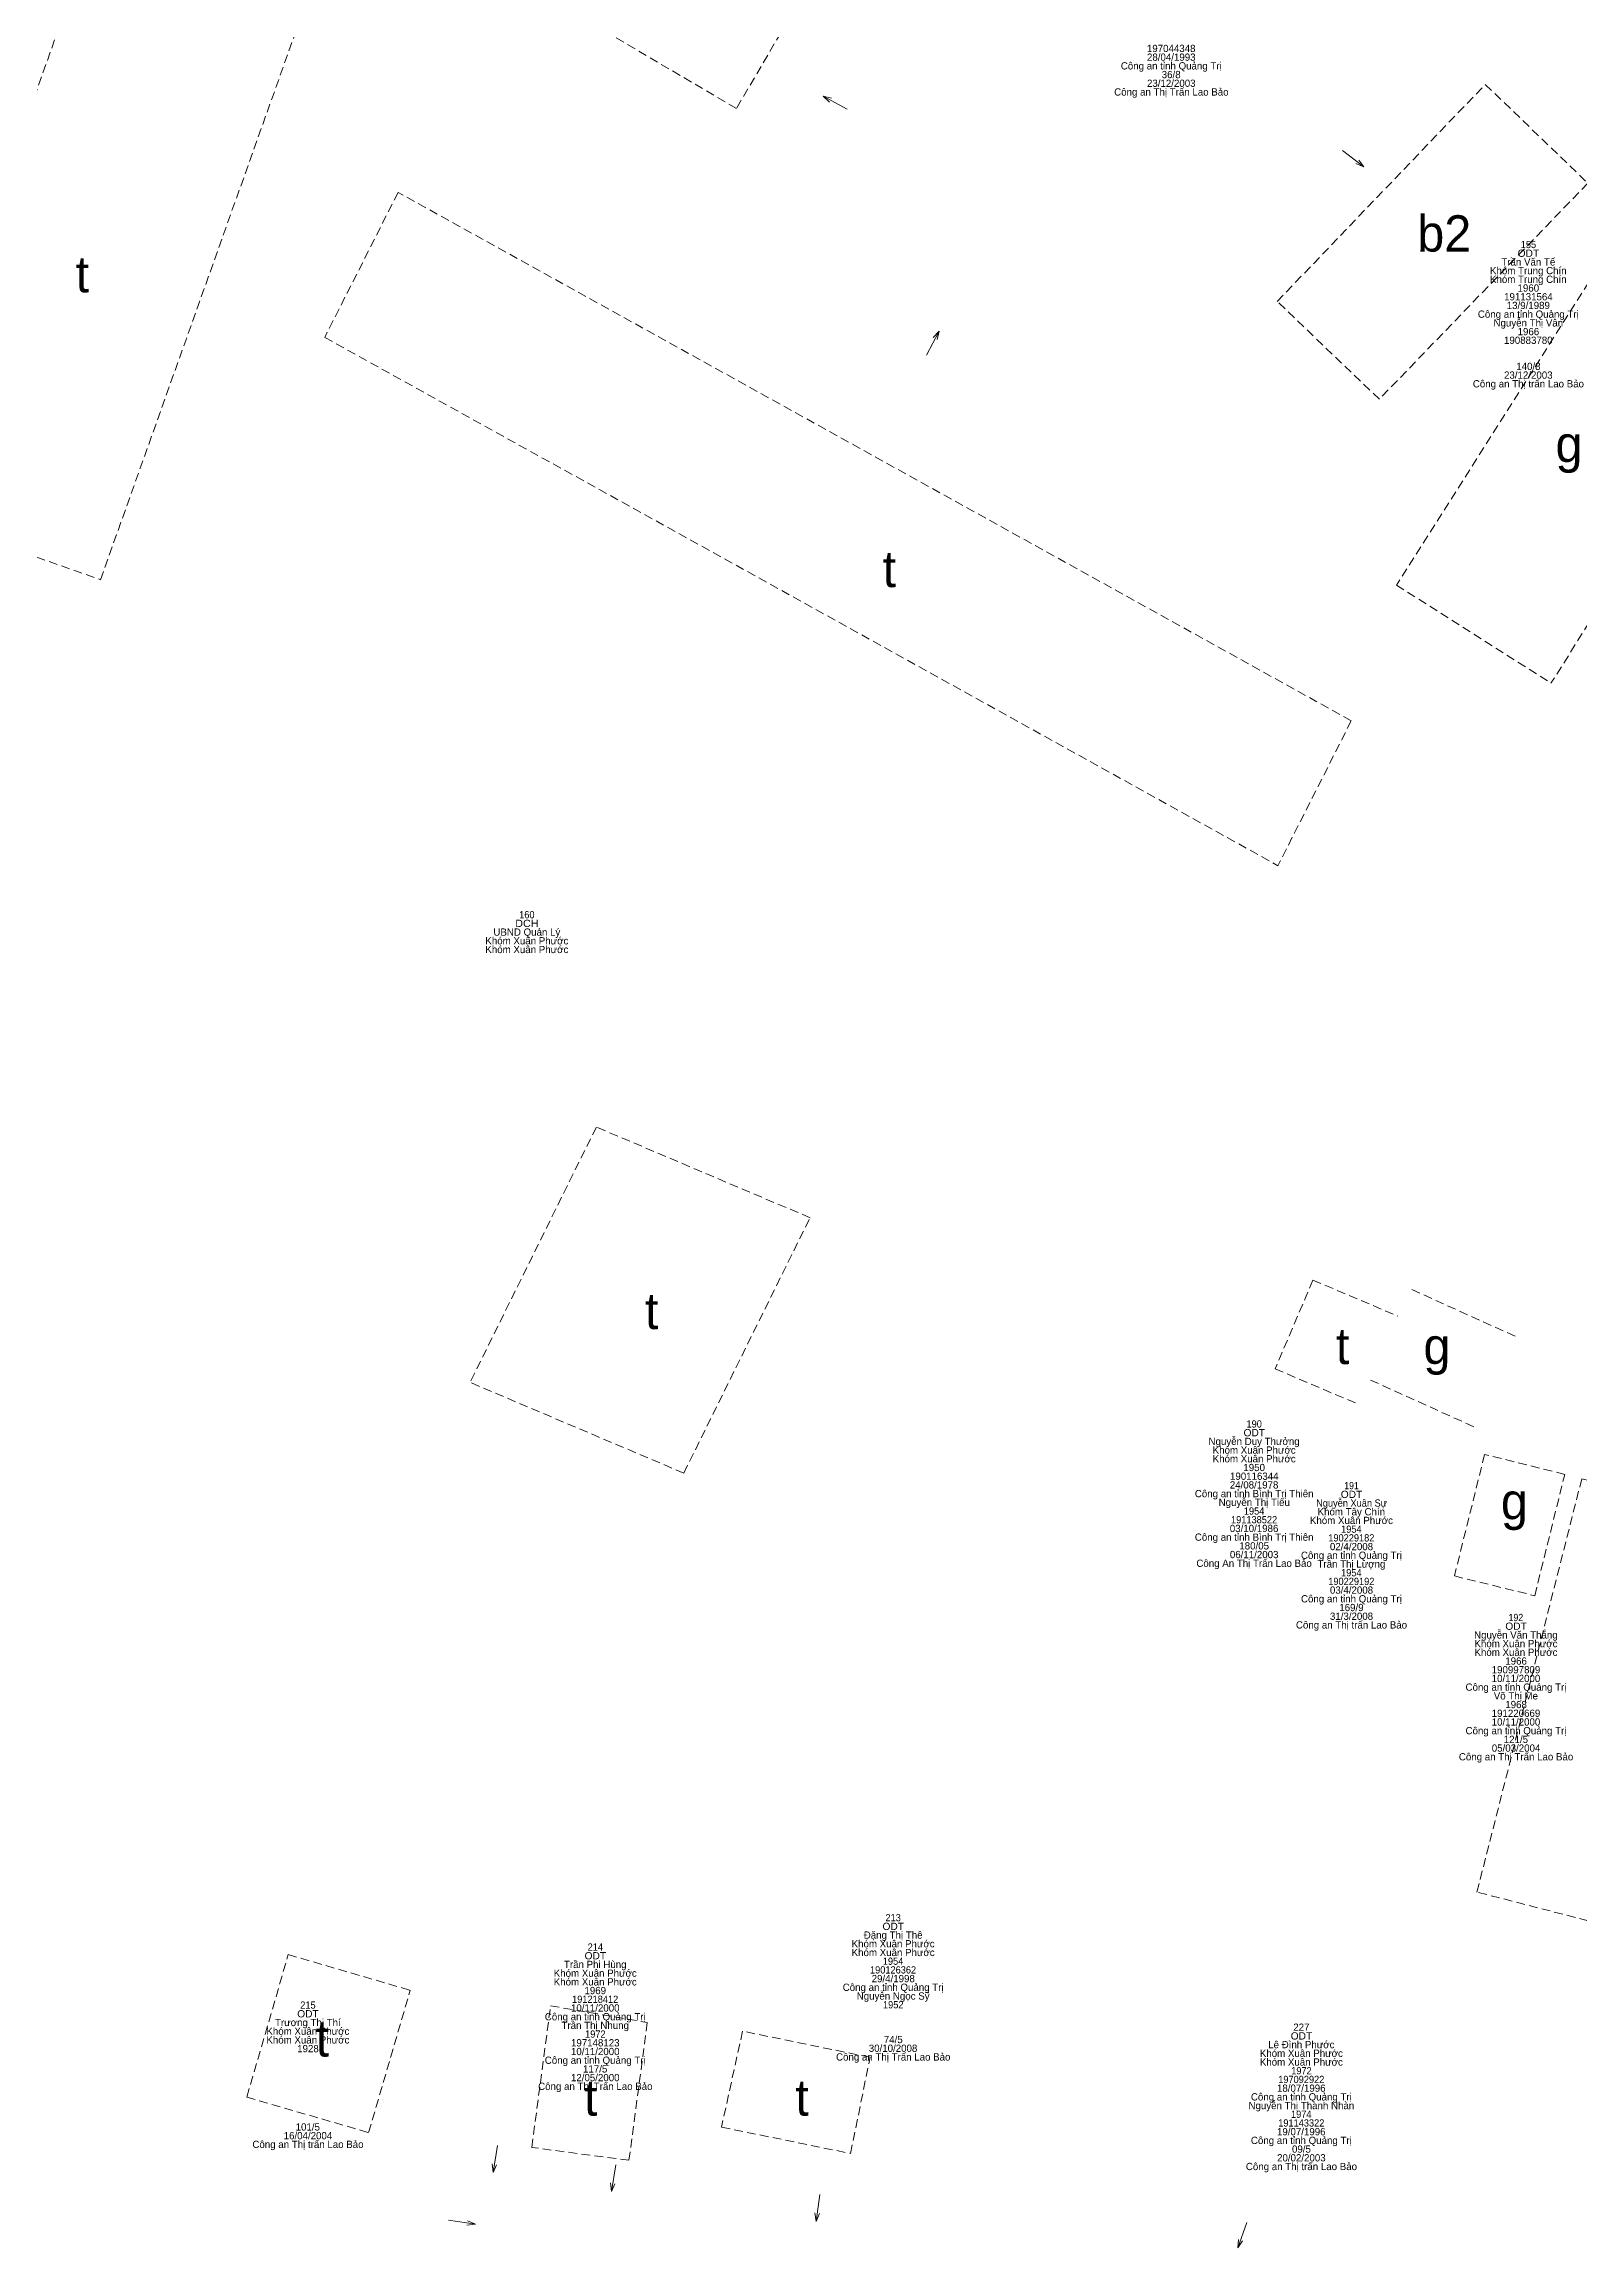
# Model space of a CAD drawing. Header units: metres. Extents: x 537497 to 538033, y 1836993 to 1837512.
# Drawn here: x 537631.4 to 537716, y 1837251.5 to 1837373 of the extents above; entities that cross this region are included whole.
import ezdxf
from ezdxf.enums import TextEntityAlignment as Align

# ---------------------------------------------------------------- set-up
doc = ezdxf.new("R2010")
doc.units = ezdxf.units.M
doc.header["$LTSCALE"] = 0.16
doc.linetypes.add('MEDIUM_DASHED', pattern=[4.5, 3, -1.5])
doc.layers.add('14', color=7, linetype='MEDIUM_DASHED', lineweight=13)
doc.layers.add('16', color=7, linetype='Continuous', lineweight=13)
doc.layers.add('15', color=7, linetype='Continuous')

msp = doc.modelspace()

# ---------------------------------------------------------------- linework, layer by layer
at = {"layer": '14'}
for p, q in [((537703.4, 1837335.73), (537650.86, 1837364.86)), ((537725.77, 1837355.74), (537714.41, 1837337.81)), ((537703.4, 1837335.73), (537699.36, 1837327.74)), ((537666.61, 1837294.25), (537673.57, 1837308.33)), ((537701.29, 1837304.89), (537705.95, 1837302.91)), ((537712.43, 1837301.8), (537706.65, 1837304.41)), ((537666.61, 1837294.25), (537654.83, 1837299.25)), ((537710.15, 1837296.81), (537704.33, 1837299.44)), ((537642.52, 1837259.85), (537644.81, 1837267.7)), ((537644.81, 1837267.7), (537651.69, 1837265.69)), ((537649.24, 1837257.89), (537651.53, 1837265.74)), ((537642.52, 1837259.85), (537649.4, 1837257.84))]:
    msp.add_line(p, q, dxfattribs=at)
for points in [[(537634.59, 1837380.73), (537622.79, 1837347.6), (537634.46, 1837343.51), (537645.63, 1837374.87)], [(537650.86, 1837364.86), (537646.82, 1837356.87), (537699.36, 1837327.74)], [(537725.77, 1837355.74), (537717.26, 1837361.13), (537705.9, 1837343.2), (537714.41, 1837337.81)], [(537673.57, 1837308.33), (537661.79, 1837313.33), (537654.83, 1837299.25)], [(537701.29, 1837304.89), (537699.21, 1837300), (537703.7, 1837298.09)]]:
    msp.add_lwpolyline(points, dxfattribs=at)
for points in [[(537664.38, 1837380.63), (537673.06, 1837375.53), (537669.51, 1837369.49), (537660.83, 1837374.59)], [(537710.79, 1837370.82), (537716.44, 1837365.37), (537704.95, 1837353.46), (537699.32, 1837358.85)], [(537715.17, 1837294.18), (537710.75, 1837295.28), (537709.09, 1837288.58), (537713.51, 1837287.49)], [(537722.94, 1837292.21), (537717.15, 1837269.39), (537710.33, 1837271.15), (537716.11, 1837293.94)], [(537659.27, 1837264.88), (537664.6, 1837263.96), (537663.59, 1837256.36), (537658.23, 1837257.07)], [(537676.88, 1837262.04), (537669.85, 1837263.48), (537668.69, 1837258.19), (537675.8, 1837256.74)]]:
    msp.add_lwpolyline(points, close=True, dxfattribs=at)
at = {"layer": '16'}
for p, q in [((537674.3, 1837370.16), (537674.76, 1837370.05)), ((537704.1, 1837366.27), (537703.66, 1837366.45)), ((537680.68, 1837357.21), (537680.57, 1837356.75)), ((537656.1, 1837255.69), (537656.05, 1837256.16)), ((537662.62, 1837254.64), (537662.57, 1837255.11)), ((537655.13, 1837252.84), (537654.65, 1837252.79)), ((537673.9, 1837252.99), (537673.84, 1837253.47)), ((537697.14, 1837251.53), (537697.18, 1837252))]:
    msp.add_line(p, q, dxfattribs=at)
for points in [[(537675.62, 1837369.45), (537674.3, 1837370.16), (537674.64, 1837369.84)], [(537702.91, 1837367.18), (537704.1, 1837366.27), (537703.81, 1837366.64)], [(537679.98, 1837355.88), (537680.68, 1837357.21), (537680.36, 1837356.86)], [(537656.34, 1837257.17), (537656.1, 1837255.69), (537656.29, 1837256.12)], [(537662.86, 1837256.12), (537662.62, 1837254.64), (537662.81, 1837255.06)], [(537674.11, 1837254.48), (537673.9, 1837252.99), (537674.09, 1837253.43)], [(537653.64, 1837253.06), (537655.13, 1837252.84), (537654.69, 1837253.03)], [(537697.65, 1837252.94), (537697.14, 1837251.53), (537697.41, 1837251.92)]]:
    msp.add_lwpolyline(points, dxfattribs=at)

# ---------------------------------------------------------------- texts
at = {"layer": '15'}
for s, p in [('Công an tỉnh Quảng Trị', (537693.48, 1837371.64)), ('28/04/1993', (537693.48, 1837372.12)), ('197044348', (537693.475, 1837372.6)), ('23/12/2003', (537693.48, 1837370.68)), ('36/8', (537693.475, 1837371.16)), ('Công an Thị Trấn Lao Bảo', (537693.485, 1837370.2)), ('Trần Văn Tế', (537713.16, 1837360.83)), ('Khóm Trung Chín', (537713.16, 1837360.35)), ('Khóm Trung Chín', (537713.16, 1837359.87)), ('1960', (537713.16, 1837359.39)), ('191131564', (537713.165, 1837358.91)), ('13/9/1989', (537713.16, 1837358.43)), ('Công an tỉnh Quảng Trị', (537713.16, 1837357.95)), ('Nguyễn Thị Vân', (537713.16, 1837357.47)), ('1966', (537713.165, 1837356.99)), ('190883780', (537713.16, 1837356.51)), ('23/12/2003', (537713.16, 1837354.59)), ('140/8', (537713.165, 1837355.07)), ('Công an Thị trấn Lao Bảo', (537713.165, 1837354.11)), ('Khóm Xuân Phước', (537657.96, 1837323.4)), ('Khóm Xuân Phước', (537657.96, 1837322.92)), ('UBND Quản Lý', (537657.96, 1837323.88)), ('Nguyễn Duy Thưởng', (537698.045, 1837295.8)), ('Khóm Xuân Phước', (537698.05, 1837295.32)), ('Khóm Xuân Phước', (537698.05, 1837294.84)), ('190116344', (537698.055, 1837293.88)), ('1950', (537698.05, 1837294.36)), ('Công an tỉnh Bình Trị Thiên', (537698.05, 1837292.92)), ('Nguyễn Thị Tiếu', (537698.055, 1837292.44)), ('24/08/1978', (537698.045, 1837293.4)), ('Khóm Xuân Phước', (537703.41, 1837291.44)), ('Khóm Tây Chín', (537703.405, 1837291.92)), ('Công an tỉnh Bình Trị Thiên', (537698.05, 1837290.52)), ('03/10/1986', (537698.045, 1837291)), ('180/05', (537698.05, 1837290.04)), ('Công An Thị Trấn Lao Bảo', (537698.045, 1837289.08)), ('06/11/2003', (537698.05, 1837289.56)), ('Công an tỉnh Quảng Trị', (537703.41, 1837289.52)), ('Trần Thị Lượng', (537703.41, 1837289.04)), ('02/4/2008', (537703.415, 1837290)), ('Công an tỉnh Quảng Trị', (537703.41, 1837287.12)), ('03/4/2008', (537703.415, 1837287.6)), ('169/9', (537703.41, 1837286.64)), ('Công an Thị trấn Lao Bảo', (537703.415, 1837285.68)), ('31/3/2008', (537703.415, 1837286.16)), ('Nguyễn Văn Thắng', (537712.475, 1837285.13)), ('Khóm Xuân Phước', (537712.48, 1837284.65)), ('Khóm Xuân Phước', (537712.48, 1837284.17)), ('190997809', (537712.48, 1837283.21)), ('1966', (537712.485, 1837283.69)), ('Công an tỉnh Quảng Trị', (537712.48, 1837282.25)), ('10/11/2000', (537712.48, 1837282.73)), ('Võ Thị Me', (537712.475, 1837281.77)), ('191220669', (537712.48, 1837280.81)), ('10/11/2000', (537712.48, 1837280.33)), ('1968', (537712.485, 1837281.29)), ('Công an tỉnh Quảng Trị', (537712.48, 1837279.85)), ('121/5', (537712.475, 1837279.37)), ('Công an Thị Trấn Lao Bảo', (537712.485, 1837278.41)), ('05/03/2004', (537712.485, 1837278.89)), ('Đặng Thị Thê', (537678.15, 1837268.58)), ('Trần Phi Hùng', (537661.73, 1837266.96)), ('Khóm Xuân Phước', (537678.15, 1837268.1)), ('Khóm Xuân Phước', (537678.15, 1837267.62)), ('Khóm Xuân Phước', (537661.73, 1837266.48)), ('Khóm Xuân Phước', (537661.73, 1837266)), ('29/4/1998', (537678.155, 1837266.18)), ('10/11/2000', (537661.73, 1837264.56)), ('1969', (537661.73, 1837265.52)), ('Công an tỉnh Quảng Trị', (537678.15, 1837265.7)), ('Nguyễn Ngọc Sỹ', (537678.15, 1837265.22)), ('Trương Thị Thí', (537645.89, 1837263.76)), ('Công an tỉnh Quảng Trị', (537661.73, 1837264.08)), ('Trần Thị Nhung', (537661.73, 1837263.6)), ('227', (537700.65, 1837263.5)), ('Khóm Xuân Phước', (537645.89, 1837263.28)), ('Khóm Xuân Phước', (537645.89, 1837262.8)), ('1928', (537645.895, 1837262.32)), ('197148123', (537661.73, 1837262.64)), ('10/11/2000', (537661.73, 1837262.16)), ('30/10/2008', (537678.145, 1837262.34)), ('74/5', (537678.155, 1837262.82)), ('Lê Đình Phước', (537700.65, 1837262.54)), ('Công an tỉnh Quảng Trị', (537661.73, 1837261.68)), ('117/5', (537661.725, 1837261.2)), ('Công an Thị Trấn Lao Bảo', (537678.155, 1837261.86)), ('Khóm Xuân Phước', (537700.65, 1837262.06)), ('Khóm Xuân Phước', (537700.65, 1837261.58)), ('Công an Thị Trấn Lao Bảo', (537661.735, 1837260.24)), ('12/05/2000', (537661.73, 1837260.72)), ('Công an tỉnh Quảng Trị', (537700.65, 1837259.66)), ('18/07/1996', (537700.645, 1837260.14)), ('Nguyễn Thị Thanh Nhàn', (537700.65, 1837259.18)), ('16/04/2004', (537645.895, 1837257.52)), ('101/5', (537645.885, 1837258)), ('Công an tỉnh Quảng Trị', (537700.65, 1837257.26)), ('19/07/1996', (537700.645, 1837257.74)), ('Công an Thị trấn Lao Bảo', (537645.895, 1837257.04)), ('20/02/2003', (537700.65, 1837256.3)), ('09/5', (537700.655, 1837256.78)), ('Công an Thị trấn Lao Bảo', (537700.655, 1837255.82))]:
    msp.add_text(s, height=0.4, dxfattribs=at).set_placement(p, align=Align.CENTER)
for s, width, p in [('155', 0.95, (537713.165, 1837361.79)), ('ODT', 1.05, (537713.165, 1837361.31)), ('DCH', 1.1, (537657.96, 1837324.36)), ('160', 0.95, (537657.96, 1837324.84)), ('ODT', 1.05, (537698.055, 1837296.28)), ('190', 0.95, (537698.05, 1837296.76)), ('Nguyễn Xuân Sự', 0.95, (537703.415, 1837292.4)), ('ODT', 1.05, (537703.415, 1837292.88)), ('191', 0.9, (537703.415, 1837293.36)), ('191138522', 0.95, (537698.045, 1837291.48)), ('1954', 0.95, (537698.045, 1837291.96)), ('190229182', 0.95, (537703.405, 1837290.48)), ('1954', 0.95, (537703.405, 1837290.96)), ('190229192', 0.95, (537703.405, 1837288.08)), ('1954', 0.95, (537703.405, 1837288.56)), ('ODT', 1.05, (537712.485, 1837285.61)), ('192', 0.9, (537712.475, 1837286.09)), ('213', 0.95, (537678.15, 1837269.54)), ('ODT', 1.05, (537678.155, 1837269.06)), ('ODT', 1.05, (537661.735, 1837267.44)), ('214', 0.95, (537661.735, 1837267.92)), ('1954', 0.95, (537678.145, 1837267.14)), ('190126362', 0.95, (537678.145, 1837266.66)), ('215', 0.95, (537645.895, 1837264.72)), ('191218412', 0.95, (537661.725, 1837265.04)), ('1952', 0.95, (537678.155, 1837264.74)), ('ODT', 1.05, (537645.895, 1837264.24)), ('1972', 0.95, (537661.735, 1837263.12)), ('ODT', 1.05, (537700.655, 1837263.02)), ('1972', 0.95, (537700.655, 1837261.1)), ('197092922', 0.95, (537700.645, 1837260.62)), ('1974', 0.95, (537700.645, 1837258.7)), ('191143322', 0.95, (537700.645, 1837258.22))]:
    msp.add_text(s, height=0.4, dxfattribs=dict(at, width=width)).set_placement(p, align=Align.CENTER)
at = {"layer": '16'}
for s, p in [('b2', (537707.04, 1837361.6)), ('t', (537633.09, 1837359.35)), ('g', (537714.66, 1837349.99)), ('t', (537677.57, 1837343.1)), ('t', (537664.47, 1837302.19)), ('t', (537702.55, 1837300.26)), ('g', (537707.38, 1837300.26)), ('g', (537711.65, 1837291.7)), ('t', (537646.32, 1837262.08)), ('t', (537661.11, 1837258.82)), ('t', (537672.76, 1837258.82))]:
    msp.add_text(s, height=2, dxfattribs=at).set_placement(p)

doc.saveas('drawing.dxf')
